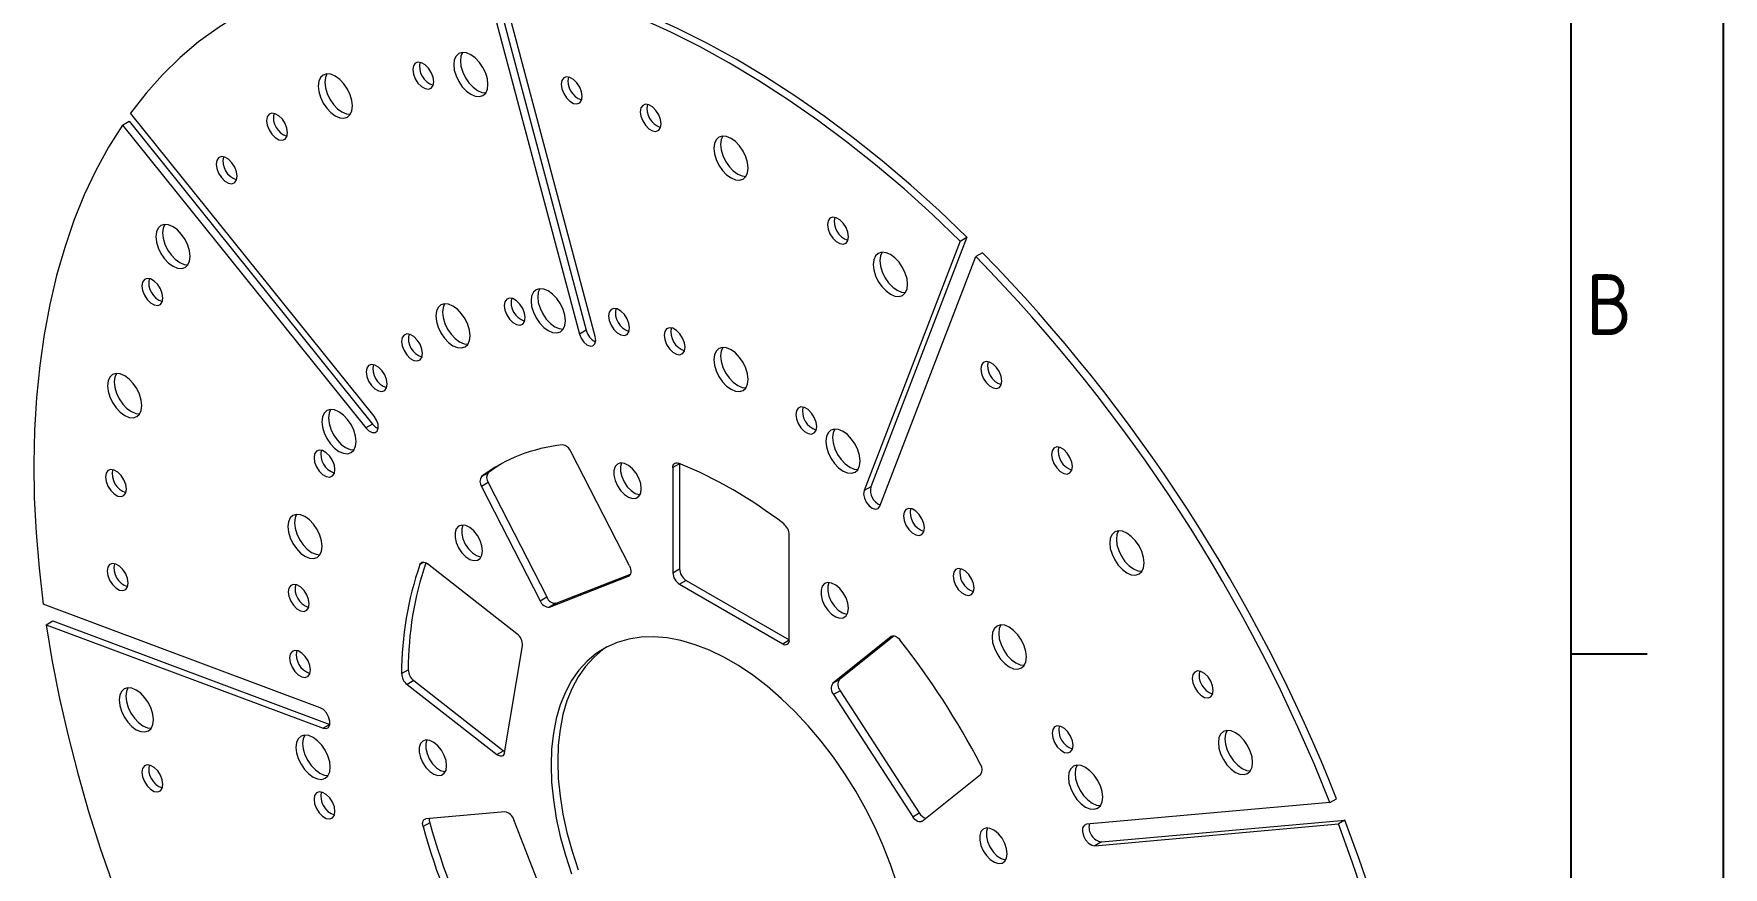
# Model space of a CAD drawing. Header units: millimetres. Extents: x 764 to 1780, y 1208 to 1927.
# Drawn here: x 1511.3 to 1780.4, y 1645 to 1777.8 of the extents above; entities that cross this region are included whole.
import ezdxf
from ezdxf.enums import TextEntityAlignment as Align

# ---------------------------------------------------------------- set-up
doc = ezdxf.new("R2010")
doc.units = ezdxf.units.MM
doc.linetypes.add('ACAD_ISO05W100', pattern=[33, 24, -3, 0, -3, 0, -3])
doc.layers.add('AM_BOR', color=2, linetype='ACAD_ISO05W100', lineweight=35)
doc.styles.add('ACISOTS', font='isocp.shx', dxfattribs={"height": 1})

# ---------------------------------------------------------------- blocks, each defined once
blk = doc.blocks.new('A3 ZTL')
blk.add_line((401.17, 9.78), (401.17, 280.82))
at = {"layer": 'AM_BOR', "color": 135, "linetype": 'Continuous', "lineweight": 25}
blk.add_line((410.96, 290.61), (410.96, 0), dxfattribs=at)
at = {"layer": 'AM_BOR', "color": 135, "lineweight": 25}
blk.add_line((406.07, 190.31), (401.17, 190.31), dxfattribs=at)
at = {"layer": 'AM_BOR', "color": 135, "lineweight": 25, "style": 'ACISOTS'}
blk.add_text('B', height=3.91, dxfattribs=at).set_placement((403.62, 212.82), align=Align.MIDDLE)

msp = doc.modelspace()

# ---------------------------------------------------------------- linework, layer by layer
at = {"color": 7, "linetype": 'Continuous', "lineweight": 15}
for p, q in [((1582.885, 1787.42), (1598.208, 1729.957)), ((1583.946, 1788.032), (1599.269, 1730.57)), ((1600.7, 1729.566), (1585.375, 1787.036)), ((1525.361, 1763.272), (1526.422, 1763.884)), ((1525.361, 1763.272), (1564.161, 1715.005)), ((1526.422, 1763.884), (1565.222, 1715.617)), ((1565.487, 1716.892), (1526.682, 1765.165)), ((1658.877, 1744.789), (1643.554, 1705.019)), ((1659.938, 1745.401), (1644.615, 1705.631)), ((1658.877, 1744.789), (1659.938, 1745.401)), ((1646.046, 1702.533), (1661.371, 1742.308)), ((1662.432, 1742.921), (1661.371, 1742.308)), ((1599.269, 1730.57), (1598.208, 1729.957)), ((1565.222, 1715.617), (1564.161, 1715.005)), ((1606.147, 1693.038), (1596.823, 1711.253)), ((1582.613, 1707.266), (1583.674, 1707.878)), ((1614.135, 1709.314), (1613.074, 1708.702)), ((1613.074, 1708.702), (1613.074, 1691.95)), ((1614.135, 1709.314), (1614.135, 1692.563)), ((1583.664, 1706.296), (1582.604, 1705.684)), ((1582.604, 1705.684), (1591.928, 1687.468)), ((1583.664, 1706.296), (1592.989, 1688.081)), ((1644.615, 1705.631), (1643.554, 1705.019)), ((1631.635, 1681.235), (1631.635, 1697.986)), ((1588.243, 1682.225), (1573.957, 1693.381)), ((1593.423, 1686.455), (1606.017, 1691.388)), ((1594.483, 1687.067), (1606.323, 1691.704)), ((1613.074, 1691.95), (1614.135, 1692.563)), ((1615.195, 1690.725), (1614.135, 1690.113)), ((1615.195, 1690.725), (1631.635, 1681.235)), ((1591.928, 1687.468), (1592.989, 1688.081)), ((1614.135, 1690.113), (1630.575, 1680.622)), ((1556.883, 1670.439), (1512.756, 1686.929)), ((1594.483, 1687.067), (1593.423, 1686.455)), ((1513.222, 1683.645), (1514.282, 1684.258)), ((1513.222, 1683.645), (1557.344, 1667.158)), ((1514.282, 1684.258), (1558.404, 1667.77)), ((1586.248, 1663.261), (1589.103, 1680.309)), ((1630.575, 1680.622), (1631.635, 1681.235)), ((1647.887, 1681.774), (1638.562, 1674.325)), ((1648.315, 1681.881), (1639.623, 1674.937)), ((1569.857, 1675.862), (1570.918, 1676.474)), ((1571.794, 1674.745), (1570.734, 1674.133)), ((1571.794, 1674.745), (1586.08, 1663.589)), ((1638.562, 1674.325), (1639.623, 1674.937)), ((1570.734, 1674.133), (1585.02, 1662.977)), ((1639.753, 1673.136), (1638.693, 1672.524)), ((1638.693, 1672.524), (1651.287, 1653.051)), ((1639.753, 1673.136), (1652.347, 1653.663)), ((1558.404, 1667.77), (1557.344, 1667.158)), ((1585.02, 1662.977), (1586.08, 1663.589)), ((1586.08, 1663.589), (1586.281, 1663.455)), ((1652.781, 1652.339), (1662.106, 1659.788)), ((1717.78, 1655.327), (1718.841, 1655.94)), ((1586.3, 1653.855), (1573.737, 1652.732)), ((1651.287, 1653.051), (1652.347, 1653.663)), ((1717.78, 1655.327), (1678.98, 1651.858)), ((1574.336, 1652.115), (1573.276, 1651.502)), ((1595.969, 1631.384), (1587.749, 1652.57)), ((1680.306, 1648.441), (1719.111, 1651.911)), ((1681.367, 1649.053), (1720.172, 1652.523)), ((1720.172, 1652.523), (1719.111, 1651.911)), ((1681.367, 1649.053), (1680.306, 1648.441))]:
    msp.add_line(p, q, dxfattribs=at)
at = {"color": 8, "linetype": 'Continuous', "lineweight": 15}
for p, q in [((1573.424, 1693.639), (1572.771, 1693.262)), ((1606.017, 1691.388), (1606.147, 1691.463)), ((1648.017, 1681.85), (1647.887, 1681.774))]:
    msp.add_line(p, q, dxfattribs=at)
at = {"color": 7, "linetype": 'Continuous', "lineweight": 15, "flags": 128}
for points in [[(1582.885, 1787.42), (1578.545, 1787.899), (1574.282, 1788.123), (1570.105, 1788.093), (1566.021, 1787.809), (1562.036, 1787.27), (1558.159, 1786.478), (1554.396, 1785.435), (1550.753, 1784.141), (1547.237, 1782.6), (1543.855, 1780.815), (1540.613, 1778.787), (1537.515, 1776.521), (1534.568, 1774.022), (1531.777, 1771.292), (1529.147, 1768.338), (1526.682, 1765.165)], [(1659.938, 1745.401), (1655.485, 1749.641), (1650.975, 1753.696), (1646.416, 1757.558), (1641.816, 1761.221), (1637.184, 1764.678), (1632.527, 1767.923), (1627.854, 1770.95), (1623.173, 1773.755), (1618.493, 1776.331), (1613.821, 1778.675), (1609.166, 1780.782), (1604.537, 1782.648), (1599.941, 1784.27), (1595.387, 1785.646), (1590.882, 1786.773), (1586.436, 1787.648)], [(1658.877, 1744.789), (1654.424, 1749.029), (1649.914, 1753.083), (1645.355, 1756.946), (1640.756, 1760.608), (1636.123, 1764.066), (1631.466, 1767.311), (1626.793, 1770.338), (1622.112, 1773.143), (1617.432, 1775.719), (1612.76, 1778.062), (1608.105, 1780.169), (1603.476, 1782.036), (1598.88, 1783.658), (1594.326, 1785.034), (1589.822, 1786.16), (1585.375, 1787.036)], [(1583.622, 1769.744), (1583.529, 1770.614), (1583.256, 1771.532), (1582.822, 1772.436), (1582.257, 1773.264), (1581.598, 1773.959), (1580.891, 1774.474), (1580.184, 1774.775), (1579.526, 1774.84), (1578.96, 1774.666), (1578.526, 1774.263), (1578.253, 1773.66), (1578.16, 1772.897), (1578.253, 1772.027), (1578.526, 1771.109), (1578.96, 1770.205), (1579.526, 1769.378), (1580.184, 1768.682), (1580.891, 1768.167), (1581.598, 1767.866), (1582.257, 1767.801), (1582.822, 1767.976), (1583.256, 1768.378), (1583.529, 1768.981), (1583.622, 1769.744)], [(1579.565, 1774.843), (1579.314, 1774.272), (1579.221, 1773.51), (1579.314, 1772.64), (1579.587, 1771.721), (1580.021, 1770.818), (1580.586, 1769.99), (1581.245, 1769.294), (1581.952, 1768.779), (1582.659, 1768.478), (1583.278, 1768.41)], [(1562.021, 1766.323), (1561.928, 1767.193), (1561.655, 1768.111), (1561.221, 1769.015), (1560.656, 1769.842), (1559.997, 1770.538), (1559.29, 1771.053), (1558.583, 1771.354), (1557.925, 1771.419), (1557.359, 1771.244), (1556.925, 1770.842), (1556.652, 1770.239), (1556.559, 1769.476), (1556.652, 1768.606), (1556.925, 1767.688), (1557.359, 1766.784), (1557.925, 1765.956), (1558.583, 1765.261), (1559.29, 1764.746), (1559.997, 1764.445), (1560.656, 1764.38), (1561.221, 1764.554), (1561.655, 1764.957), (1561.928, 1765.56), (1562.021, 1766.323)], [(1557.964, 1771.422), (1557.713, 1770.851), (1557.62, 1770.088), (1557.713, 1769.218), (1557.986, 1768.3), (1558.42, 1767.396), (1558.985, 1766.569), (1559.644, 1765.873), (1560.351, 1765.358), (1561.058, 1765.057), (1561.677, 1764.989)], [(1574.97, 1770.175), (1574.869, 1770.893), (1574.579, 1771.641), (1574.134, 1772.328), (1573.589, 1772.872), (1573.009, 1773.207), (1572.464, 1773.292), (1572.019, 1773.118), (1571.729, 1772.706), (1571.629, 1772.104), (1571.729, 1771.386), (1572.019, 1770.638), (1572.464, 1769.951), (1573.009, 1769.407), (1573.589, 1769.072), (1574.134, 1768.987), (1574.579, 1769.161), (1574.869, 1769.574), (1574.97, 1770.175)], [(1598.632, 1767.833), (1598.531, 1768.551), (1598.241, 1769.299), (1597.797, 1769.986), (1597.252, 1770.53), (1596.672, 1770.865), (1596.126, 1770.95), (1595.682, 1770.776), (1595.392, 1770.364), (1595.291, 1769.762), (1595.392, 1769.044), (1595.682, 1768.296), (1596.126, 1767.609), (1596.672, 1767.065), (1597.252, 1766.73), (1597.797, 1766.645), (1598.241, 1766.819), (1598.531, 1767.232), (1598.632, 1767.833)], [(1611.219, 1763.458), (1611.118, 1764.176), (1610.828, 1764.924), (1610.384, 1765.611), (1609.839, 1766.155), (1609.259, 1766.49), (1608.713, 1766.575), (1608.269, 1766.401), (1607.979, 1765.989), (1607.878, 1765.387), (1607.979, 1764.669), (1608.269, 1763.921), (1608.713, 1763.234), (1609.259, 1762.69), (1609.839, 1762.355), (1610.384, 1762.27), (1610.828, 1762.444), (1611.118, 1762.857), (1611.219, 1763.458)], [(1525.361, 1763.272), (1523.164, 1759.766), (1521.144, 1756.056), (1519.303, 1752.148), (1517.645, 1748.049), (1516.173, 1743.767), (1514.889, 1739.308), (1513.797, 1734.682), (1512.897, 1729.896), (1512.191, 1724.959), (1511.681, 1719.879), (1511.368, 1714.666), (1511.251, 1709.328), (1511.332, 1703.876), (1511.61, 1698.319), (1512.085, 1692.666), (1512.756, 1686.929)], [(1551.69, 1762.039), (1551.589, 1762.757), (1551.299, 1763.504), (1550.855, 1764.192), (1550.31, 1764.735), (1549.73, 1765.07), (1549.184, 1765.156), (1548.74, 1764.982), (1548.45, 1764.569), (1548.349, 1763.968), (1548.45, 1763.25), (1548.74, 1762.502), (1549.184, 1761.815), (1549.73, 1761.271), (1550.31, 1760.936), (1550.855, 1760.85), (1551.299, 1761.024), (1551.589, 1761.437), (1551.69, 1762.039)], [(1625.086, 1756.422), (1624.993, 1757.292), (1624.72, 1758.211), (1624.286, 1759.114), (1623.72, 1759.942), (1623.062, 1760.637), (1622.355, 1761.153), (1621.648, 1761.454), (1620.989, 1761.519), (1620.423, 1761.344), (1619.989, 1760.941), (1619.717, 1760.338), (1619.624, 1759.576), (1619.717, 1758.706), (1619.989, 1757.788), (1620.423, 1756.884), (1620.989, 1756.056), (1621.648, 1755.361), (1622.355, 1754.845), (1623.062, 1754.545), (1623.72, 1754.479), (1624.286, 1754.654), (1624.72, 1755.057), (1624.993, 1755.66), (1625.086, 1756.422)], [(1621.028, 1761.522), (1620.777, 1760.951), (1620.684, 1760.188), (1620.777, 1759.318), (1621.05, 1758.4), (1621.484, 1757.496), (1622.05, 1756.668), (1622.708, 1755.973), (1623.415, 1755.457), (1624.122, 1755.157), (1624.742, 1755.089)], [(1543.657, 1755.118), (1543.557, 1755.836), (1543.267, 1756.584), (1542.822, 1757.271), (1542.277, 1757.815), (1541.697, 1758.15), (1541.152, 1758.236), (1540.707, 1758.061), (1540.417, 1757.649), (1540.316, 1757.047), (1540.417, 1756.329), (1540.707, 1755.582), (1541.152, 1754.894), (1541.697, 1754.35), (1542.277, 1754.015), (1542.822, 1753.93), (1543.267, 1754.104), (1543.557, 1754.517), (1543.657, 1755.118)], [(1536.167, 1742.34), (1536.074, 1743.21), (1535.801, 1744.128), (1535.367, 1745.032), (1534.801, 1745.859), (1534.143, 1746.555), (1533.436, 1747.07), (1532.729, 1747.371), (1532.07, 1747.436), (1531.505, 1747.261), (1531.071, 1746.859), (1530.798, 1746.256), (1530.705, 1745.493), (1530.798, 1744.623), (1531.071, 1743.705), (1531.505, 1742.801), (1532.07, 1741.973), (1532.729, 1741.278), (1533.436, 1740.762), (1534.143, 1740.462), (1534.801, 1740.397), (1535.367, 1740.571), (1535.801, 1740.974), (1536.074, 1741.577), (1536.167, 1742.34)], [(1532.109, 1747.439), (1531.858, 1746.868), (1531.765, 1746.105), (1531.858, 1745.235), (1532.131, 1744.317), (1532.565, 1743.413), (1533.131, 1742.586), (1533.79, 1741.89), (1534.497, 1741.375), (1535.203, 1741.074), (1535.823, 1741.006)], [(1641.062, 1745.478), (1640.961, 1746.196), (1640.671, 1746.944), (1640.227, 1747.631), (1639.682, 1748.175), (1639.101, 1748.51), (1638.556, 1748.595), (1638.112, 1748.421), (1637.822, 1748.009), (1637.721, 1747.407), (1637.822, 1746.689), (1638.112, 1745.941), (1638.556, 1745.254), (1639.101, 1744.71), (1639.682, 1744.375), (1640.227, 1744.29), (1640.671, 1744.464), (1640.961, 1744.877), (1641.062, 1745.478)], [(1650.479, 1737.903), (1650.386, 1738.773), (1650.113, 1739.691), (1649.679, 1740.595), (1649.113, 1741.423), (1648.455, 1742.118), (1647.748, 1742.633), (1647.041, 1742.934), (1646.382, 1742.999), (1645.816, 1742.825), (1645.382, 1742.422), (1645.11, 1741.819), (1645.017, 1741.056), (1645.11, 1740.186), (1645.382, 1739.268), (1645.816, 1738.364), (1646.382, 1737.537), (1647.041, 1736.841), (1647.748, 1736.326), (1648.455, 1736.025), (1649.113, 1735.96), (1649.679, 1736.134), (1650.113, 1736.537), (1650.386, 1737.14), (1650.479, 1737.903)], [(1646.421, 1743.002), (1646.17, 1742.431), (1646.077, 1741.669), (1646.17, 1740.798), (1646.443, 1739.88), (1646.877, 1738.977), (1647.443, 1738.149), (1648.101, 1737.453), (1648.808, 1736.938), (1649.515, 1736.637), (1650.135, 1736.569)], [(1531.831, 1735.711), (1531.73, 1736.429), (1531.44, 1737.177), (1530.996, 1737.864), (1530.451, 1738.408), (1529.87, 1738.743), (1529.325, 1738.829), (1528.881, 1738.655), (1528.591, 1738.242), (1528.49, 1737.64), (1528.591, 1736.922), (1528.881, 1736.175), (1529.325, 1735.487), (1529.87, 1734.943), (1530.451, 1734.609), (1530.996, 1734.523), (1531.44, 1734.697), (1531.73, 1735.11), (1531.831, 1735.711)], [(1595.949, 1732.101), (1595.856, 1732.971), (1595.583, 1733.889), (1595.149, 1734.793), (1594.584, 1735.621), (1593.925, 1736.316), (1593.218, 1736.832), (1592.511, 1737.132), (1591.853, 1737.197), (1591.287, 1737.023), (1590.853, 1736.62), (1590.58, 1736.017), (1590.487, 1735.254), (1590.58, 1734.384), (1590.853, 1733.466), (1591.287, 1732.563), (1591.853, 1731.735), (1592.511, 1731.039), (1593.218, 1730.524), (1593.925, 1730.223), (1594.584, 1730.158), (1595.149, 1730.333), (1595.583, 1730.735), (1595.856, 1731.339), (1595.949, 1732.101)], [(1591.892, 1737.2), (1591.641, 1736.629), (1591.548, 1735.867), (1591.641, 1734.997), (1591.914, 1734.079), (1592.348, 1733.175), (1592.913, 1732.347), (1593.572, 1731.652), (1594.279, 1731.136), (1594.986, 1730.836), (1595.605, 1730.767)], [(1580.77, 1729.697), (1580.677, 1730.567), (1580.404, 1731.485), (1579.97, 1732.389), (1579.405, 1733.217), (1578.746, 1733.912), (1578.039, 1734.428), (1577.332, 1734.728), (1576.673, 1734.793), (1576.108, 1734.619), (1575.674, 1734.216), (1575.401, 1733.613), (1575.308, 1732.85), (1575.401, 1731.98), (1575.674, 1731.062), (1576.108, 1730.158), (1576.673, 1729.331), (1577.332, 1728.635), (1578.039, 1728.12), (1578.746, 1727.819), (1579.405, 1727.754), (1579.97, 1727.929), (1580.404, 1728.331), (1580.677, 1728.934), (1580.77, 1729.697)], [(1576.713, 1734.796), (1576.462, 1734.225), (1576.369, 1733.463), (1576.462, 1732.593), (1576.734, 1731.675), (1577.168, 1730.771), (1577.734, 1729.943), (1578.393, 1729.248), (1579.1, 1728.732), (1579.807, 1728.432), (1580.426, 1728.363)], [(1589.554, 1732.586), (1589.453, 1733.304), (1589.163, 1734.052), (1588.719, 1734.739), (1588.173, 1735.283), (1587.593, 1735.618), (1587.048, 1735.703), (1586.604, 1735.529), (1586.313, 1735.117), (1586.213, 1734.515), (1586.313, 1733.797), (1586.604, 1733.049), (1587.048, 1732.362), (1587.593, 1731.818), (1588.173, 1731.483), (1588.719, 1731.398), (1589.163, 1731.572), (1589.453, 1731.985), (1589.554, 1732.586)], [(1606.182, 1730.941), (1606.081, 1731.658), (1605.791, 1732.406), (1605.346, 1733.093), (1604.801, 1733.637), (1604.221, 1733.972), (1603.676, 1734.058), (1603.231, 1733.884), (1602.941, 1733.471), (1602.84, 1732.869), (1602.941, 1732.151), (1603.231, 1731.404), (1603.676, 1730.716), (1604.221, 1730.173), (1604.801, 1729.838), (1605.346, 1729.752), (1605.791, 1729.926), (1606.081, 1730.339), (1606.182, 1730.941)], [(1615.026, 1727.866), (1614.926, 1728.584), (1614.636, 1729.332), (1614.191, 1730.019), (1613.646, 1730.563), (1613.066, 1730.898), (1612.521, 1730.983), (1612.076, 1730.809), (1611.786, 1730.397), (1611.685, 1729.795), (1611.786, 1729.077), (1612.076, 1728.329), (1612.521, 1727.642), (1613.066, 1727.098), (1613.646, 1726.763), (1614.191, 1726.678), (1614.636, 1726.852), (1614.926, 1727.265), (1615.026, 1727.866)], [(1573.195, 1726.869), (1573.094, 1727.587), (1572.804, 1728.334), (1572.36, 1729.022), (1571.815, 1729.565), (1571.235, 1729.9), (1570.689, 1729.986), (1570.245, 1729.812), (1569.955, 1729.399), (1569.854, 1728.798), (1569.955, 1728.08), (1570.245, 1727.332), (1570.689, 1726.645), (1571.235, 1726.101), (1571.815, 1725.766), (1572.36, 1725.68), (1572.804, 1725.854), (1573.094, 1726.267), (1573.195, 1726.869)], [(1598.208, 1729.957), (1598.477, 1729.292), (1598.894, 1728.698), (1599.397, 1728.266), (1599.908, 1728.061), (1600.35, 1728.116), (1600.656, 1728.421), (1600.779, 1728.93), (1600.7, 1729.566)], [(1625.086, 1722.74), (1624.993, 1723.61), (1624.72, 1724.528), (1624.286, 1725.432), (1623.72, 1726.26), (1623.062, 1726.955), (1622.355, 1727.471), (1621.648, 1727.771), (1620.989, 1727.836), (1620.423, 1727.662), (1619.989, 1727.259), (1619.717, 1726.656), (1619.624, 1725.893), (1619.717, 1725.023), (1619.989, 1724.105), (1620.423, 1723.201), (1620.989, 1722.374), (1621.648, 1721.678), (1622.355, 1721.163), (1623.062, 1720.862), (1623.72, 1720.797), (1624.286, 1720.972), (1624.72, 1721.374), (1624.993, 1721.977), (1625.086, 1722.74)], [(1621.028, 1727.839), (1620.777, 1727.268), (1620.684, 1726.506), (1620.777, 1725.636), (1621.05, 1724.718), (1621.484, 1723.814), (1622.05, 1722.986), (1622.708, 1722.291), (1623.415, 1721.775), (1624.122, 1721.475), (1624.742, 1721.406)], [(1665.489, 1722.483), (1665.388, 1723.201), (1665.098, 1723.949), (1664.654, 1724.636), (1664.108, 1725.18), (1663.528, 1725.515), (1662.983, 1725.601), (1662.539, 1725.427), (1662.248, 1725.014), (1662.148, 1724.412), (1662.248, 1723.694), (1662.539, 1722.947), (1662.983, 1722.259), (1663.528, 1721.715), (1664.108, 1721.381), (1664.654, 1721.295), (1665.098, 1721.469), (1665.388, 1721.882), (1665.489, 1722.483)], [(1528.465, 1718.579), (1528.372, 1719.449), (1528.099, 1720.367), (1527.665, 1721.271), (1527.1, 1722.098), (1526.441, 1722.794), (1525.734, 1723.309), (1525.027, 1723.61), (1524.369, 1723.675), (1523.803, 1723.5), (1523.369, 1723.098), (1523.096, 1722.495), (1523.003, 1721.732), (1523.096, 1720.862), (1523.369, 1719.944), (1523.803, 1719.04), (1524.369, 1718.212), (1525.027, 1717.517), (1525.734, 1717.001), (1526.441, 1716.701), (1527.1, 1716.636), (1527.665, 1716.81), (1528.099, 1717.213), (1528.372, 1717.816), (1528.465, 1718.579)], [(1524.408, 1723.678), (1524.157, 1723.107), (1524.064, 1722.344), (1524.157, 1721.474), (1524.43, 1720.556), (1524.864, 1719.652), (1525.429, 1718.825), (1526.088, 1718.129), (1526.795, 1717.614), (1527.502, 1717.313), (1528.121, 1717.245)], [(1567.551, 1722.006), (1567.45, 1722.724), (1567.16, 1723.471), (1566.715, 1724.159), (1566.17, 1724.702), (1565.59, 1725.037), (1565.045, 1725.123), (1564.6, 1724.949), (1564.31, 1724.536), (1564.209, 1723.935), (1564.31, 1723.217), (1564.6, 1722.469), (1565.045, 1721.782), (1565.59, 1721.238), (1566.17, 1720.903), (1566.715, 1720.817), (1567.16, 1720.991), (1567.45, 1721.404), (1567.551, 1722.006)], [(1562.602, 1712.844), (1562.509, 1713.714), (1562.237, 1714.632), (1561.802, 1715.536), (1561.237, 1716.364), (1560.578, 1717.059), (1559.871, 1717.575), (1559.164, 1717.875), (1558.506, 1717.94), (1557.94, 1717.766), (1557.506, 1717.363), (1557.233, 1716.76), (1557.14, 1715.997), (1557.233, 1715.127), (1557.506, 1714.209), (1557.94, 1713.305), (1558.506, 1712.478), (1559.164, 1711.782), (1559.871, 1711.267), (1560.578, 1710.966), (1561.237, 1710.901), (1561.802, 1711.076), (1562.237, 1711.478), (1562.509, 1712.081), (1562.602, 1712.844)], [(1558.545, 1717.943), (1558.294, 1717.372), (1558.201, 1716.61), (1558.294, 1715.74), (1558.567, 1714.822), (1559.001, 1713.918), (1559.566, 1713.09), (1560.225, 1712.395), (1560.932, 1711.879), (1561.639, 1711.579), (1562.258, 1711.51)], [(1635.997, 1715.232), (1635.896, 1715.95), (1635.606, 1716.697), (1635.162, 1717.384), (1634.617, 1717.928), (1634.036, 1718.263), (1633.491, 1718.349), (1633.047, 1718.175), (1632.757, 1717.762), (1632.656, 1717.16), (1632.757, 1716.442), (1633.047, 1715.695), (1633.491, 1715.008), (1634.036, 1714.464), (1634.617, 1714.129), (1635.162, 1714.043), (1635.606, 1714.217), (1635.896, 1714.63), (1635.997, 1715.232)], [(1564.161, 1715.005), (1564.651, 1714.53), (1565.167, 1714.271), (1565.631, 1714.268), (1565.972, 1714.52), (1566.139, 1714.99), (1566.105, 1715.605), (1565.876, 1716.273), (1565.487, 1716.892)], [(1565.222, 1715.617), (1565.712, 1715.143), (1566.128, 1714.915)], [(1642.93, 1709.726), (1642.837, 1710.596), (1642.564, 1711.514), (1642.13, 1712.418), (1641.564, 1713.246), (1640.905, 1713.941), (1640.198, 1714.457), (1639.492, 1714.757), (1638.833, 1714.823), (1638.267, 1714.648), (1637.833, 1714.245), (1637.56, 1713.642), (1637.467, 1712.88), (1637.56, 1712.01), (1637.833, 1711.092), (1638.267, 1710.188), (1638.833, 1709.36), (1639.492, 1708.665), (1640.198, 1708.149), (1640.905, 1707.848), (1641.564, 1707.783), (1642.13, 1707.958), (1642.564, 1708.361), (1642.837, 1708.964), (1642.93, 1709.726)], [(1638.872, 1714.826), (1638.621, 1714.255), (1638.528, 1713.492), (1638.621, 1712.622), (1638.894, 1711.704), (1639.328, 1710.8), (1639.894, 1709.972), (1640.552, 1709.277), (1641.259, 1708.761), (1641.966, 1708.461), (1642.586, 1708.393)], [(1559.24, 1708.368), (1559.139, 1709.086), (1558.849, 1709.834), (1558.405, 1710.521), (1557.86, 1711.065), (1557.279, 1711.4), (1556.734, 1711.486), (1556.29, 1711.312), (1556, 1710.899), (1555.899, 1710.297), (1556, 1709.579), (1556.29, 1708.832), (1556.734, 1708.144), (1557.279, 1707.6), (1557.86, 1707.266), (1558.405, 1707.18), (1558.849, 1707.354), (1559.139, 1707.767), (1559.24, 1708.368)], [(1608.05, 1705.33), (1607.952, 1706.136), (1607.667, 1706.983), (1607.221, 1707.796), (1606.653, 1708.502), (1606.013, 1709.04), (1605.359, 1709.361), (1604.748, 1709.437), (1604.235, 1709.261), (1603.866, 1708.848), (1603.673, 1708.236), (1603.673, 1707.478), (1603.866, 1706.643), (1604.235, 1705.803), (1604.748, 1705.035), (1605.359, 1704.406), (1606.013, 1703.971), (1606.653, 1703.771), (1607.221, 1703.822), (1607.667, 1704.119), (1607.952, 1704.637), (1608.05, 1705.33)], [(1604.916, 1709.441), (1604.733, 1708.848), (1604.733, 1708.091), (1604.927, 1707.255), (1605.296, 1706.416), (1605.809, 1705.647), (1606.42, 1705.018), (1607.074, 1704.584), (1607.714, 1704.383), (1607.842, 1704.373)], [(1613.074, 1708.702), (1613.09, 1708.907), (1613.139, 1709.087), (1613.219, 1709.236), (1613.327, 1709.35), (1613.46, 1709.424), (1613.614, 1709.457), (1613.784, 1709.448), (1613.965, 1709.396)], [(1676.74, 1708.86), (1676.64, 1709.578), (1676.349, 1710.326), (1675.905, 1711.013), (1675.36, 1711.557), (1674.78, 1711.892), (1674.234, 1711.977), (1673.79, 1711.803), (1673.5, 1711.39), (1673.399, 1710.789), (1673.5, 1710.071), (1673.79, 1709.323), (1674.234, 1708.636), (1674.78, 1708.092), (1675.36, 1707.757), (1675.905, 1707.671), (1676.349, 1707.846), (1676.64, 1708.258), (1676.74, 1708.86)], [(1526.008, 1705.266), (1525.907, 1705.984), (1525.617, 1706.731), (1525.172, 1707.419), (1524.627, 1707.963), (1524.047, 1708.297), (1523.502, 1708.383), (1523.057, 1708.209), (1522.767, 1707.796), (1522.666, 1707.195), (1522.767, 1706.477), (1523.057, 1705.729), (1523.502, 1705.042), (1524.047, 1704.498), (1524.627, 1704.163), (1525.172, 1704.077), (1525.617, 1704.251), (1525.907, 1704.664), (1526.008, 1705.266)], [(1585.767, 1709.308), (1585.082, 1708.874), (1583.674, 1707.878)], [(1643.554, 1705.019), (1643.475, 1704.474), (1643.598, 1703.822), (1643.904, 1703.164), (1644.346, 1702.599), (1644.858, 1702.213), (1645.36, 1702.065), (1645.777, 1702.177), (1646.046, 1702.533)], [(1557.19, 1696.147), (1557.097, 1697.017), (1556.824, 1697.935), (1556.39, 1698.839), (1555.825, 1699.667), (1555.166, 1700.362), (1554.459, 1700.878), (1553.752, 1701.178), (1553.094, 1701.244), (1552.528, 1701.069), (1552.094, 1700.666), (1551.821, 1700.063), (1551.728, 1699.301), (1551.821, 1698.431), (1552.094, 1697.512), (1552.528, 1696.609), (1553.094, 1695.781), (1553.752, 1695.085), (1554.459, 1694.57), (1555.166, 1694.269), (1555.825, 1694.204), (1556.39, 1694.379), (1556.824, 1694.781), (1557.097, 1695.385), (1557.19, 1696.147)], [(1553.133, 1701.247), (1552.882, 1700.675), (1552.789, 1699.913), (1552.882, 1699.043), (1553.155, 1698.125), (1553.589, 1697.221), (1554.154, 1696.393), (1554.813, 1695.698), (1555.52, 1695.182), (1556.227, 1694.882), (1556.846, 1694.813)], [(1653.162, 1699.073), (1653.061, 1699.791), (1652.771, 1700.539), (1652.327, 1701.226), (1651.781, 1701.77), (1651.201, 1702.105), (1650.656, 1702.19), (1650.212, 1702.016), (1649.921, 1701.603), (1649.821, 1701.002), (1649.921, 1700.284), (1650.212, 1699.536), (1650.656, 1698.849), (1651.201, 1698.305), (1651.781, 1697.97), (1652.327, 1697.885), (1652.771, 1698.059), (1653.061, 1698.471), (1653.162, 1699.073)], [(1582.761, 1695.425), (1582.663, 1696.231), (1582.379, 1697.078), (1581.933, 1697.891), (1581.364, 1698.597), (1580.725, 1699.135), (1580.071, 1699.456), (1579.46, 1699.532), (1578.947, 1699.356), (1578.577, 1698.943), (1578.384, 1698.331), (1578.384, 1697.573), (1578.577, 1696.738), (1578.947, 1695.899), (1579.46, 1695.13), (1580.071, 1694.501), (1580.725, 1694.067), (1581.364, 1693.866), (1581.933, 1693.917), (1582.379, 1694.214), (1582.663, 1694.733), (1582.761, 1695.425)], [(1579.628, 1699.536), (1579.445, 1698.943), (1579.445, 1698.186), (1579.638, 1697.35), (1580.008, 1696.511), (1580.521, 1695.742), (1581.131, 1695.113), (1581.785, 1694.679), (1582.425, 1694.478), (1582.554, 1694.468)], [(1688.15, 1693.51), (1688.057, 1694.38), (1687.785, 1695.298), (1687.351, 1696.202), (1686.785, 1697.03), (1686.126, 1697.725), (1685.419, 1698.24), (1684.712, 1698.541), (1684.054, 1698.606), (1683.488, 1698.432), (1683.054, 1698.029), (1682.781, 1697.426), (1682.688, 1696.663), (1682.781, 1695.793), (1683.054, 1694.875), (1683.488, 1693.971), (1684.054, 1693.144), (1684.712, 1692.448), (1685.419, 1691.933), (1686.126, 1691.632), (1686.785, 1691.567), (1687.351, 1691.742), (1687.785, 1692.144), (1688.057, 1692.747), (1688.15, 1693.51)], [(1684.093, 1698.609), (1683.842, 1698.038), (1683.749, 1697.276), (1683.842, 1696.406), (1684.115, 1695.487), (1684.549, 1694.584), (1685.114, 1693.756), (1685.773, 1693.061), (1686.48, 1692.545), (1687.187, 1692.244), (1687.806, 1692.176)], [(1526.288, 1690.288), (1526.187, 1691.006), (1525.897, 1691.754), (1525.452, 1692.441), (1524.907, 1692.985), (1524.327, 1693.32), (1523.782, 1693.405), (1523.337, 1693.231), (1523.047, 1692.818), (1522.946, 1692.217), (1523.047, 1691.499), (1523.337, 1690.751), (1523.782, 1690.064), (1524.327, 1689.52), (1524.907, 1689.185), (1525.452, 1689.1), (1525.897, 1689.274), (1526.187, 1689.686), (1526.288, 1690.288)], [(1572.771, 1693.262), (1572.848, 1693.414), (1572.953, 1693.531), (1573.084, 1693.61), (1573.236, 1693.647), (1573.405, 1693.642), (1573.585, 1693.595), (1573.771, 1693.507), (1573.957, 1693.381)], [(1606.147, 1693.038), (1606.265, 1692.772), (1606.346, 1692.504), (1606.389, 1692.244), (1606.391, 1692.003), (1606.353, 1691.789), (1606.276, 1691.611), (1606.162, 1691.475), (1606.017, 1691.388)], [(1661.068, 1689.5), (1660.968, 1690.218), (1660.677, 1690.965), (1660.233, 1691.653), (1659.688, 1692.197), (1659.108, 1692.531), (1658.562, 1692.617), (1658.118, 1692.443), (1657.828, 1692.03), (1657.727, 1691.429), (1657.828, 1690.711), (1658.118, 1689.963), (1658.562, 1689.276), (1659.108, 1688.732), (1659.688, 1688.397), (1660.233, 1688.311), (1660.677, 1688.485), (1660.968, 1688.898), (1661.068, 1689.5)], [(1555.148, 1686.974), (1555.047, 1687.692), (1554.757, 1688.44), (1554.313, 1689.127), (1553.768, 1689.671), (1553.187, 1690.006), (1552.642, 1690.091), (1552.198, 1689.917), (1551.908, 1689.505), (1551.807, 1688.903), (1551.908, 1688.185), (1552.198, 1687.437), (1552.642, 1686.75), (1553.187, 1686.206), (1553.768, 1685.871), (1554.313, 1685.786), (1554.757, 1685.96), (1555.047, 1686.373), (1555.148, 1686.974)], [(1641.061, 1686.273), (1640.964, 1687.078), (1640.679, 1687.925), (1640.233, 1688.738), (1639.665, 1689.445), (1639.025, 1689.983), (1638.371, 1690.304), (1637.76, 1690.38), (1637.247, 1690.203), (1636.878, 1689.791), (1636.684, 1689.178), (1636.684, 1688.421), (1636.878, 1687.585), (1637.247, 1686.746), (1637.76, 1685.978), (1638.371, 1685.348), (1639.025, 1684.914), (1639.665, 1684.713), (1640.233, 1684.764), (1640.679, 1685.062), (1640.964, 1685.58), (1641.061, 1686.273)], [(1637.928, 1690.384), (1637.745, 1689.791), (1637.745, 1689.033), (1637.938, 1688.198), (1638.308, 1687.358), (1638.821, 1686.59), (1639.432, 1685.961), (1640.086, 1685.526), (1640.725, 1685.326), (1640.854, 1685.315)], [(1513.222, 1683.645), (1514.196, 1677.795), (1515.363, 1671.885), (1516.72, 1665.928), (1518.264, 1659.933), (1519.993, 1653.91), (1521.904, 1647.872), (1523.993, 1641.827), (1526.257, 1635.788), (1528.692, 1629.765), (1531.292, 1623.768), (1534.055, 1617.809), (1536.974, 1611.897), (1540.045, 1606.043), (1543.262, 1600.258), (1546.62, 1594.552), (1550.112, 1588.935)], [(1669.402, 1678.531), (1669.308, 1679.401), (1669.036, 1680.319), (1668.602, 1681.223), (1668.036, 1682.051), (1667.377, 1682.746), (1666.67, 1683.262), (1665.963, 1683.562), (1665.305, 1683.628), (1664.739, 1683.453), (1664.305, 1683.05), (1664.032, 1682.447), (1663.939, 1681.685), (1664.032, 1680.815), (1664.305, 1679.896), (1664.739, 1678.993), (1665.305, 1678.165), (1665.963, 1677.47), (1666.67, 1676.954), (1667.377, 1676.653), (1668.036, 1676.588), (1668.602, 1676.763), (1669.036, 1677.166), (1669.308, 1677.769), (1669.402, 1678.531)], [(1665.344, 1683.631), (1665.093, 1683.06), (1665, 1682.297), (1665.093, 1681.427), (1665.366, 1680.509), (1665.8, 1679.605), (1666.365, 1678.777), (1667.024, 1678.082), (1667.731, 1677.566), (1668.438, 1677.266), (1669.058, 1677.198)], [(1648.75, 1642.453), (1647.759, 1645.435), (1646.604, 1648.413), (1645.291, 1651.366), (1643.83, 1654.276), (1642.23, 1657.125), (1640.5, 1659.892), (1638.653, 1662.562), (1636.7, 1665.115), (1634.654, 1667.536), (1632.529, 1669.809), (1630.337, 1671.919), (1628.094, 1673.853), (1625.813, 1675.597), (1623.51, 1677.141), (1621.199, 1678.475), (1618.896, 1679.59), (1616.616, 1680.479), (1614.372, 1681.135), (1612.181, 1681.555), (1610.055, 1681.737), (1608.009, 1681.678), (1606.056, 1681.379), (1604.209, 1680.843), (1602.48, 1680.072), (1600.879, 1679.071), (1599.418, 1677.848), (1598.105, 1676.41), (1596.95, 1674.766), (1595.96, 1672.928), (1595.14, 1670.906), (1594.498, 1668.714), (1594.035, 1666.367), (1593.757, 1663.879), (1593.664, 1661.267), (1593.757, 1658.547), (1594.035, 1655.738), (1594.498, 1652.857), (1595.14, 1649.923), (1595.96, 1646.955), (1596.95, 1643.973)], [(1602.606, 1680.138), (1601.94, 1679.684), (1600.479, 1678.461), (1599.166, 1677.023), (1598.011, 1675.379), (1597.02, 1673.54), (1596.201, 1671.518), (1595.558, 1669.327), (1595.096, 1666.979), (1594.818, 1664.491), (1594.725, 1661.879), (1594.818, 1659.16), (1595.096, 1656.35), (1595.558, 1653.469), (1596.201, 1650.535), (1597.02, 1647.567), (1598.011, 1644.585)], [(1647.887, 1681.774), (1648.019, 1681.85), (1648.172, 1681.885), (1648.342, 1681.878), (1648.522, 1681.828), (1648.708, 1681.737), (1648.894, 1681.609), (1649.074, 1681.447), (1649.242, 1681.256)], [(1555.345, 1676.449), (1555.244, 1677.167), (1554.954, 1677.915), (1554.509, 1678.602), (1553.964, 1679.146), (1553.384, 1679.481), (1552.839, 1679.567), (1552.394, 1679.392), (1552.104, 1678.98), (1552.004, 1678.378), (1552.104, 1677.66), (1552.394, 1676.912), (1552.839, 1676.225), (1553.384, 1675.681), (1553.964, 1675.346), (1554.509, 1675.261), (1554.954, 1675.435), (1555.244, 1675.848), (1555.345, 1676.449)], [(1699.183, 1673.177), (1699.082, 1673.895), (1698.792, 1674.642), (1698.347, 1675.33), (1697.802, 1675.873), (1697.222, 1676.208), (1696.677, 1676.294), (1696.232, 1676.12), (1695.942, 1675.707), (1695.842, 1675.106), (1695.942, 1674.388), (1696.232, 1673.64), (1696.677, 1672.953), (1697.222, 1672.409), (1697.802, 1672.074), (1698.347, 1671.988), (1698.792, 1672.162), (1699.082, 1672.575), (1699.183, 1673.177)], [(1530.318, 1668.513), (1530.225, 1669.383), (1529.952, 1670.301), (1529.518, 1671.205), (1528.952, 1672.032), (1528.294, 1672.728), (1527.587, 1673.243), (1526.88, 1673.544), (1526.221, 1673.609), (1525.655, 1673.434), (1525.221, 1673.032), (1524.949, 1672.429), (1524.855, 1671.666), (1524.949, 1670.796), (1525.221, 1669.878), (1525.655, 1668.974), (1526.221, 1668.146), (1526.88, 1667.451), (1527.587, 1666.936), (1528.294, 1666.635), (1528.952, 1666.57), (1529.518, 1666.744), (1529.952, 1667.147), (1530.225, 1667.75), (1530.318, 1668.513)], [(1526.26, 1673.612), (1526.009, 1673.041), (1525.916, 1672.278), (1526.009, 1671.408), (1526.282, 1670.49), (1526.716, 1669.587), (1527.282, 1668.759), (1527.94, 1668.063), (1528.647, 1667.548), (1529.354, 1667.247), (1529.974, 1667.179)], [(1557.344, 1667.158), (1557.826, 1667.096), (1558.199, 1667.294), (1558.408, 1667.72), (1558.419, 1668.311), (1558.231, 1668.976), (1557.874, 1669.614), (1557.4, 1670.128), (1556.883, 1670.439)], [(1676.839, 1664.425), (1676.738, 1665.143), (1676.448, 1665.891), (1676.003, 1666.578), (1675.458, 1667.122), (1674.878, 1667.457), (1674.333, 1667.542), (1673.888, 1667.368), (1673.598, 1666.956), (1673.498, 1666.354), (1673.598, 1665.636), (1673.888, 1664.888), (1674.333, 1664.201), (1674.878, 1663.657), (1675.458, 1663.322), (1676.003, 1663.237), (1676.448, 1663.411), (1676.738, 1663.824), (1676.839, 1664.425)], [(1705.454, 1661.715), (1705.361, 1662.585), (1705.088, 1663.503), (1704.654, 1664.407), (1704.088, 1665.235), (1703.429, 1665.93), (1702.723, 1666.446), (1702.016, 1666.746), (1701.357, 1666.812), (1700.791, 1666.637), (1700.357, 1666.234), (1700.084, 1665.631), (1699.991, 1664.869), (1700.084, 1663.999), (1700.357, 1663.08), (1700.791, 1662.177), (1701.357, 1661.349), (1702.016, 1660.654), (1702.723, 1660.138), (1703.429, 1659.837), (1704.088, 1659.772), (1704.654, 1659.947), (1705.088, 1660.35), (1705.361, 1660.953), (1705.454, 1661.715)], [(1701.396, 1666.815), (1701.145, 1666.244), (1701.052, 1665.481), (1701.145, 1664.611), (1701.418, 1663.693), (1701.852, 1662.789), (1702.418, 1661.961), (1703.076, 1661.266), (1703.783, 1660.75), (1704.49, 1660.45), (1705.11, 1660.382)], [(1558.492, 1660.966), (1558.399, 1661.836), (1558.126, 1662.754), (1557.692, 1663.658), (1557.127, 1664.485), (1556.468, 1665.181), (1555.761, 1665.696), (1555.054, 1665.997), (1554.395, 1666.062), (1553.83, 1665.887), (1553.396, 1665.485), (1553.123, 1664.882), (1553.03, 1664.119), (1553.123, 1663.249), (1553.396, 1662.331), (1553.83, 1661.427), (1554.395, 1660.599), (1555.054, 1659.904), (1555.761, 1659.389), (1556.468, 1659.088), (1557.127, 1659.023), (1557.692, 1659.197), (1558.126, 1659.6), (1558.399, 1660.203), (1558.492, 1660.966)], [(1554.434, 1666.065), (1554.183, 1665.494), (1554.09, 1664.731), (1554.183, 1663.861), (1554.456, 1662.943), (1554.89, 1662.039), (1555.456, 1661.212), (1556.115, 1660.516), (1556.822, 1660.001), (1557.529, 1659.7), (1558.148, 1659.632)], [(1577.029, 1661.193), (1576.931, 1661.998), (1576.646, 1662.845), (1576.2, 1663.658), (1575.632, 1664.365), (1574.992, 1664.903), (1574.338, 1665.224), (1573.727, 1665.3), (1573.214, 1665.123), (1572.845, 1664.711), (1572.652, 1664.099), (1572.652, 1663.341), (1572.845, 1662.505), (1573.214, 1661.666), (1573.727, 1660.898), (1574.338, 1660.268), (1574.992, 1659.834), (1575.632, 1659.633), (1576.2, 1659.684), (1576.646, 1659.982), (1576.931, 1660.5), (1577.029, 1661.193)], [(1573.895, 1665.304), (1573.712, 1664.711), (1573.712, 1663.953), (1573.906, 1663.118), (1574.275, 1662.278), (1574.788, 1661.51), (1575.399, 1660.881), (1576.053, 1660.446), (1576.693, 1660.246), (1576.821, 1660.235)], [(1531.831, 1658.213), (1531.73, 1658.931), (1531.44, 1659.679), (1530.996, 1660.366), (1530.451, 1660.91), (1529.87, 1661.245), (1529.325, 1661.33), (1528.881, 1661.156), (1528.591, 1660.743), (1528.49, 1660.142), (1528.591, 1659.424), (1528.881, 1658.676), (1529.325, 1657.989), (1529.87, 1657.445), (1530.451, 1657.11), (1530.996, 1657.025), (1531.44, 1657.199), (1531.73, 1657.611), (1531.831, 1658.213)], [(1586.248, 1663.261), (1586.192, 1663.062), (1586.098, 1662.902), (1585.97, 1662.787), (1585.812, 1662.722), (1585.631, 1662.709), (1585.433, 1662.748), (1585.227, 1662.839), (1585.02, 1662.977)], [(1681.561, 1656.189), (1681.468, 1657.059), (1681.195, 1657.977), (1680.761, 1658.881), (1680.195, 1659.709), (1679.536, 1660.404), (1678.829, 1660.92), (1678.123, 1661.22), (1677.464, 1661.285), (1676.898, 1661.111), (1676.464, 1660.708), (1676.191, 1660.105), (1676.098, 1659.342), (1676.191, 1658.472), (1676.464, 1657.554), (1676.898, 1656.651), (1677.464, 1655.823), (1678.123, 1655.127), (1678.829, 1654.612), (1679.536, 1654.311), (1680.195, 1654.246), (1680.761, 1654.421), (1681.195, 1654.823), (1681.468, 1655.427), (1681.561, 1656.189)], [(1677.503, 1661.288), (1677.252, 1660.717), (1677.159, 1659.955), (1677.252, 1659.085), (1677.525, 1658.167), (1677.959, 1657.263), (1678.524, 1656.435), (1679.183, 1655.74), (1679.89, 1655.224), (1680.597, 1654.924), (1681.217, 1654.855)], [(1559.24, 1653.91), (1559.139, 1654.628), (1558.849, 1655.376), (1558.405, 1656.063), (1557.86, 1656.607), (1557.279, 1656.942), (1556.734, 1657.027), (1556.29, 1656.853), (1556, 1656.44), (1555.899, 1655.839), (1556, 1655.121), (1556.29, 1654.373), (1556.734, 1653.686), (1557.279, 1653.142), (1557.86, 1652.807), (1558.405, 1652.722), (1558.849, 1652.896), (1559.139, 1653.308), (1559.24, 1653.91)], [(1652.781, 1652.339), (1652.632, 1652.257), (1652.458, 1652.226), (1652.265, 1652.248), (1652.061, 1652.322), (1651.853, 1652.444), (1651.65, 1652.611), (1651.458, 1652.816), (1651.287, 1653.051)], [(1573.276, 1651.502), (1573.225, 1651.739), (1573.206, 1651.964), (1573.221, 1652.171), (1573.268, 1652.353), (1573.346, 1652.504), (1573.452, 1652.619), (1573.584, 1652.696), (1573.737, 1652.732)], [(1666.35, 1647.17), (1666.252, 1647.976), (1665.968, 1648.823), (1665.521, 1649.636), (1664.953, 1650.343), (1664.314, 1650.88), (1663.659, 1651.202), (1663.049, 1651.277), (1662.536, 1651.101), (1662.166, 1650.688), (1661.973, 1650.076), (1661.973, 1649.319), (1662.166, 1648.483), (1662.536, 1647.644), (1663.049, 1646.875), (1663.659, 1646.246), (1664.314, 1645.812), (1664.953, 1645.611), (1665.521, 1645.662), (1665.968, 1645.96), (1666.252, 1646.478), (1666.35, 1647.17)], [(1663.216, 1651.281), (1663.034, 1650.688), (1663.034, 1649.931), (1663.227, 1649.095), (1663.596, 1648.256), (1664.109, 1647.488), (1664.72, 1646.858), (1665.374, 1646.424), (1666.014, 1646.223), (1666.142, 1646.213)], [(1678.98, 1651.858), (1678.591, 1651.689), (1678.362, 1651.285), (1678.328, 1650.708), (1678.495, 1650.047), (1678.836, 1649.401), (1679.3, 1648.869), (1679.816, 1648.532), (1680.306, 1648.441)], [(1732.032, 1560.895), (1732.683, 1565.874), (1733.137, 1570.992), (1733.395, 1576.241), (1733.455, 1581.612), (1733.318, 1587.095), (1732.985, 1592.681), (1732.454, 1598.358), (1731.729, 1604.118), (1730.809, 1609.95), (1729.696, 1615.844), (1728.393, 1621.789), (1726.902, 1627.774), (1725.225, 1633.79), (1723.365, 1639.825), (1721.326, 1645.869), (1719.111, 1651.911)], [(1733.093, 1561.507), (1733.743, 1566.486), (1734.198, 1571.604), (1734.455, 1576.854), (1734.516, 1582.225), (1734.379, 1587.708), (1734.045, 1593.293), (1733.515, 1598.97), (1732.789, 1604.73), (1731.869, 1610.562), (1730.757, 1616.456), (1729.454, 1622.401), (1727.962, 1628.387), (1726.285, 1634.402), (1724.425, 1640.437), (1722.386, 1646.481), (1720.172, 1652.523)]]:
    msp.add_lwpolyline(points, dxfattribs=at)
at = {"color": 7, "linetype": 'Continuous', "lineweight": 15}
for centre, radius, start, end in [((1575.853, 1772.614), 3.149, 167.89887, 252.09576), ((1599.516, 1770.272), 3.149, 167.89887, 252.09576), ((1612.102, 1765.897), 3.149, 167.89887, 252.09576), ((1552.573, 1764.477), 3.149, 167.89887, 252.09576), ((1544.541, 1757.557), 3.149, 167.89887, 252.09576), ((1641.945, 1747.917), 3.149, 167.89887, 252.09576), ((1472.327, 1557.927), 264.072, 21.64405, 44.2846), ((1473.388, 1558.54), 264.072, 21.64405, 44.2846), ((1532.714, 1738.15), 3.149, 167.89887, 252.09576), ((1590.437, 1735.025), 3.149, 167.89887, 252.09576), ((1607.065, 1733.379), 3.149, 167.89887, 252.09576), ((1615.91, 1730.305), 3.149, 167.89887, 252.09576), ((1574.079, 1729.307), 3.149, 167.89887, 252.09576), ((1601.905, 1731.179), 2.705, 193.00943, 244.91158), ((1666.372, 1724.922), 3.149, 167.89887, 252.09576), ((1568.434, 1724.444), 3.149, 167.89887, 252.09576), ((1636.88, 1717.67), 3.149, 167.89887, 252.09576), ((1598.059, 1686.757), 25.675, 95.79417, 126.98376), ((1595.288, 1710.667), 1.643, 20.89727, 83.72706), ((1560.123, 1710.807), 3.149, 167.89887, 252.09576), ((1587.81, 1644.714), 69.77, 52.02172, 67.98366), ((1677.624, 1711.299), 3.149, 167.89887, 252.09576), ((1526.891, 1707.705), 3.149, 167.89887, 252.09576), ((1583.672, 1706.468), 1.326, 143.01444, 216.28593), ((1584.733, 1707.081), 1.326, 143.01444, 216.28593), ((1647.077, 1705.073), 2.525, 167.23981, 247.81995), ((1654.045, 1701.512), 3.149, 167.89887, 252.09576), ((1629.294, 1697.868), 2.344, 2.89576, 51.78767), ((1527.171, 1692.727), 3.149, 167.89887, 252.09576), ((1622.649, 1675.965), 52.792, 160.87509, 180.11222), ((1623.923, 1676.559), 53.005, 161.31677, 180.09206), ((1615.377, 1692.055), 2.305, 182.60548, 237.39452), ((1616.437, 1692.667), 2.305, 182.60548, 237.39452), ((1661.952, 1691.939), 3.149, 167.89887, 252.09576), ((1556.031, 1689.413), 3.149, 167.89887, 252.09576), ((1594.39, 1688.537), 1.473, 198.04873, 273.65189), ((1593.329, 1687.925), 1.473, 198.04873, 273.65189), ((1586.87, 1680.457), 2.239, 356.21501, 52.15882), ((1630.989, 1681.13), 0.655, 230.79671, 9.21404), ((1549.505, 1602.66), 126.984, 27.54424, 38.23938), ((1556.228, 1678.888), 3.149, 167.89887, 252.09576), ((1572.194, 1675.959), 2.339, 182.38764, 231.3614), ((1573.255, 1676.572), 2.339, 182.38764, 231.3614), ((1639.789, 1673.509), 1.473, 146.35549, 221.94797), ((1640.849, 1674.121), 1.473, 146.35549, 221.94797), ((1700.066, 1675.615), 3.149, 167.89887, 252.09576), ((1677.722, 1666.864), 3.149, 167.89887, 252.09576), ((1532.714, 1660.652), 3.149, 167.89887, 252.09576), ((1661.01, 1660.578), 1.35, 324.19575, 36.49899), ((1560.123, 1656.349), 3.149, 167.89887, 252.09576), ((1586.033, 1652.096), 1.78, 15.4735, 81.39933), ((1653.798, 1654.448), 1.649, 208.42245, 256.52553), ((1688.348, 1683.71), 119.495, 195.63641, 206.77495), ((1575.881, 1652.578), 1.613, 172.76898, 196.68382), ((1689.409, 1684.322), 119.495, 195.63641, 206.77495), ((1681.765, 1651.412), 2.392, 168.28589, 260.3992)]:
    msp.add_arc(centre, radius, start, end, dxfattribs=at)

# ---------------------------------------------------------------- block references
at = {"linetype": 'ByBlock', "lineweight": 0, "xscale": 2.47426245, "yscale": 2.47426245, "zscale": 2.47426245}
msp.add_blockref('A3 ZTL', (763.615, 1208.106), dxfattribs=at)

doc.saveas('drawing.dxf')
